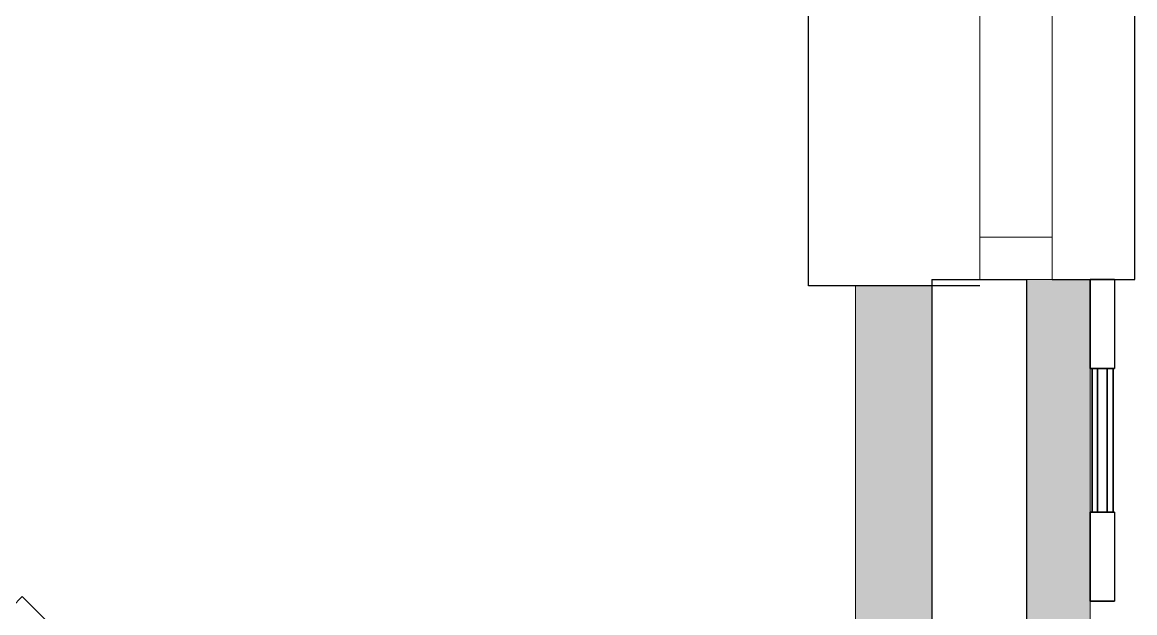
# Model space of a CAD drawing. Header units: millimetres. Extents: x 0 to 59350, y 0 to 29700.
# Drawn here: x 28233.3 to 28671.6, y 18217.4 to 18450.2 of the extents above; entities that cross this region are included whole.
import ezdxf

# ---------------------------------------------------------------- set-up
doc = ezdxf.new("R2010")
doc.units = ezdxf.units.MM
doc.linetypes.add('PUNKT2_S9', pattern=[1, 0, -1])
doc.layers.add('Standard', color=7, linetype='Continuous', lineweight=25)

msp = doc.modelspace()

# ---------------------------------------------------------------- hatches: boundary and pattern name
at = {"layer": 'Standard', "linetype": 'PUNKT2_S9', "lineweight": 18}
h = msp.add_hatch(color=59, dxfattribs=at)
h.paths.add_polyline_path([(28654.1, 19918.72), (28654.1, 21521.22), (28629.1, 21496.22), (28629.1, 19918.72)])
h.paths.add_polyline_path([(28654.1, 18021.22), (28654.1, 18348.72), (28629.1, 18348.72), (28629.1, 18046.22)])
h.paths.add_polyline_path([(28629.1, 19641.22), (28629.1, 18626.22), (28654.1, 18626.22), (28654.1, 19641.22)])
h = msp.add_hatch(color=9, dxfattribs=at)
h.paths.add_polyline_path([(28591.6, 19921.22), (28591.6, 21458.72), (28561.6, 21428.72), (28561.6, 19921.22)])
h.paths.add_polyline_path([(28591.6, 18628.72), (28591.6, 19638.72), (28561.6, 19638.72), (28561.6, 18628.72)])
h.paths.add_polyline_path([(28591.6, 18083.72), (28591.6, 18346.22), (28561.6, 18346.22), (28561.6, 18113.72)])

# ---------------------------------------------------------------- linework, layer by layer
at = {"layer": 'Standard', "color": 51, "linetype": 'Continuous', "lineweight": -3}
for p, q in [((28543.1, 18346.22), (28543.1, 18628.72)), ((28561.6, 18346.22), (28543.1, 18346.22)), ((28610.6, 18346.22), (28561.6, 18346.22)), ((28591.6, 18348.72), (28610.6, 18348.72)), ((28591.6, 18348.72), (28591.6, 18346.22)), ((28591.6, 18346.22), (28591.6, 18083.72)), ((28610.6, 18348.72), (28620.35, 18348.72))]:
    msp.add_line(p, q, dxfattribs=at)
at = {"layer": 'Standard', "color": 2, "linetype": 'Continuous', "lineweight": 18}
for p, q in [((28610.6, 18348.72), (28610.6, 18626.22)), ((28639.1, 18348.72), (28639.1, 18626.22)), ((28639.1, 18365.47), (28610.6, 18365.47)), ((28610.6, 18365.47), (28610.6, 18348.72)), ((28639.1, 18348.72), (28639.1, 18365.47)), ((28610.6, 18348.72), (28639.1, 18348.72))]:
    msp.add_line(p, q, dxfattribs=at)
at = {"layer": 'Standard', "color": 117, "linetype": 'Continuous', "lineweight": -3}
for p, q in [((28671.6, 18348.72), (28671.6, 18626.22)), ((28639.1, 18348.72), (28671.6, 18348.72))]:
    msp.add_line(p, q, dxfattribs=at)
at = {"layer": 'Standard', "color": 253, "linetype": 'Continuous', "lineweight": 18}
for p, q in [((28561.6, 18346.22), (28561.6, 18113.72)), ((28561.6, 18346.22), (28591.6, 18346.22)), ((28591.6, 18083.72), (28591.6, 18346.22))]:
    msp.add_line(p, q, dxfattribs=at)
at = {"layer": 'Standard', "color": 7, "linetype": 'Continuous', "lineweight": -3}
for p in [(28620.35, 18348.72), (28629.1, 18046.22)]:
    msp.add_line(p, (28629.1, 18348.72), dxfattribs=at)
at = {"layer": 'Standard', "color": 36, "linetype": 'Continuous', "lineweight": 18}
for p, q in [((28629.1, 18348.72), (28639.1, 18348.72)), ((28629.1, 18348.72), (28629.1, 18046.22)), ((28639.1, 18348.72), (28654.1, 18348.72)), ((28654.1, 18076.22), (28654.1, 18348.72))]:
    msp.add_line(p, q, dxfattribs=at)
at = {"layer": 'Standard', "color": 16, "linetype": 'Continuous', "lineweight": -3}
for p, q in [((28654.1, 18348.72), (28663.6, 18348.72)), ((28663.6, 18348.72), (28654.1, 18348.72)), ((28654.1, 18313.72), (28654.1, 18348.72)), ((28654.1, 18348.72), (28654.1, 18313.72)), ((28663.6, 18348.72), (28663.6, 18313.72)), ((28663.6, 18348.72), (28663.6, 18313.72)), ((28663.6, 18313.72), (28654.1, 18313.72)), ((28654.1, 18313.72), (28663.6, 18313.72)), ((28663.1, 18313.72), (28654.85, 18313.72)), ((28654.85, 18313.72), (28654.85, 18256.97)), ((28654.85, 18256.97), (28654.85, 18313.72)), ((28654.85, 18313.72), (28663.1, 18313.72)), ((28663.1, 18313.72), (28654.85, 18313.72)), ((28654.85, 18313.72), (28654.85, 18256.97)), ((28654.85, 18256.97), (28654.85, 18313.72)), ((28654.85, 18313.72), (28663.1, 18313.72)), ((28663.1, 18256.97), (28663.1, 18313.72)), ((28663.1, 18313.72), (28663.1, 18256.97)), ((28663.1, 18256.97), (28663.1, 18313.72)), ((28663.1, 18313.72), (28663.1, 18256.97)), ((28654.1, 18256.97), (28663.6, 18256.97)), ((28663.6, 18256.97), (28654.1, 18256.97)), ((28654.1, 18221.97), (28654.1, 18256.97)), ((28654.1, 18256.97), (28654.1, 18221.97)), ((28654.85, 18256.97), (28663.1, 18256.97)), ((28663.1, 18256.97), (28654.85, 18256.97)), ((28654.85, 18256.97), (28663.1, 18256.97)), ((28663.1, 18256.97), (28654.85, 18256.97)), ((28663.6, 18256.97), (28663.6, 18221.97)), ((28663.6, 18256.97), (28663.6, 18221.97)), ((28663.6, 18221.97), (28654.1, 18221.97)), ((28654.1, 18221.97), (28663.6, 18221.97))]:
    msp.add_line(p, q, dxfattribs=at)
at = {"layer": 'Standard', "color": 14, "linetype": 'Continuous', "lineweight": -3}
for p, q in [((28656.98, 18256.97), (28656.98, 18313.72)), ((28656.98, 18313.72), (28656.98, 18256.97)), ((28660.73, 18313.72), (28656.98, 18313.72)), ((28656.98, 18313.72), (28660.73, 18313.72)), ((28660.73, 18313.72), (28660.73, 18256.97)), ((28660.73, 18256.97), (28660.73, 18313.72)), ((28656.98, 18256.97), (28660.73, 18256.97)), ((28656.98, 18256.97), (28660.73, 18256.97))]:
    msp.add_line(p, q, dxfattribs=at)
at = {"layer": 'Standard', "color": 5, "linetype": 'Continuous', "lineweight": -3}
msp.add_line((28392.35, 18064.72), (28233.26, 18223.82), dxfattribs=at)
msp.add_arc((28392.35, 18064.72), 225, 135, 180, dxfattribs=at)

doc.saveas('drawing.dxf')
